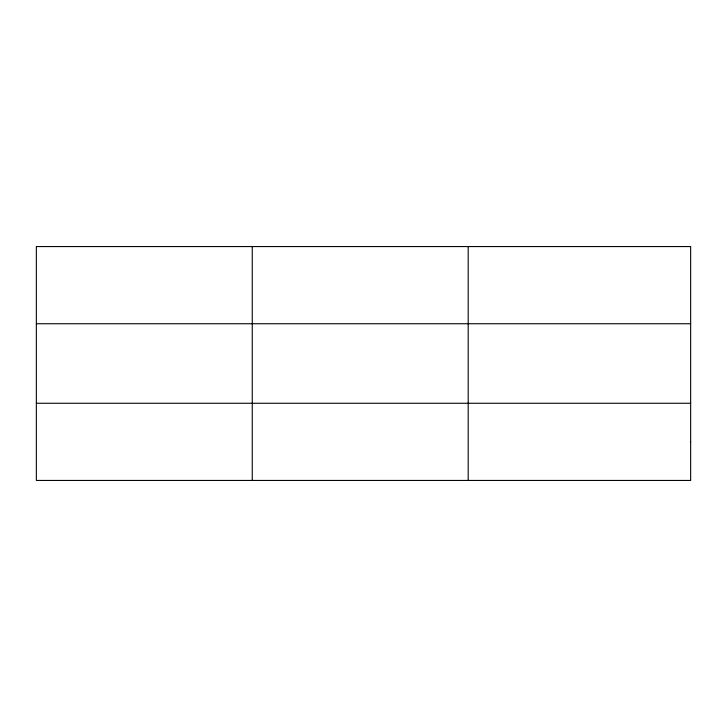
<?xml version="1.0" encoding="UTF-8"?>
<svg xmlns="http://www.w3.org/2000/svg" width="727" height="727" viewBox="0 0 727 727"><rect width="100%" height="100%" fill="white"/><g stroke="black" fill="none" stroke-linecap="round" stroke-linejoin="round"><path stroke-width="1.09" d="M252.269 246.562L252.269 480.438M468.188 246.562L468.188 480.438M36.35 323.742L690.65 323.742M36.35 403.258L690.65 403.258M690.65 441.852L690.65 480.438L36.35 480.438L36.35 246.562L690.65 246.562L690.65 441.852"/></g></svg>
